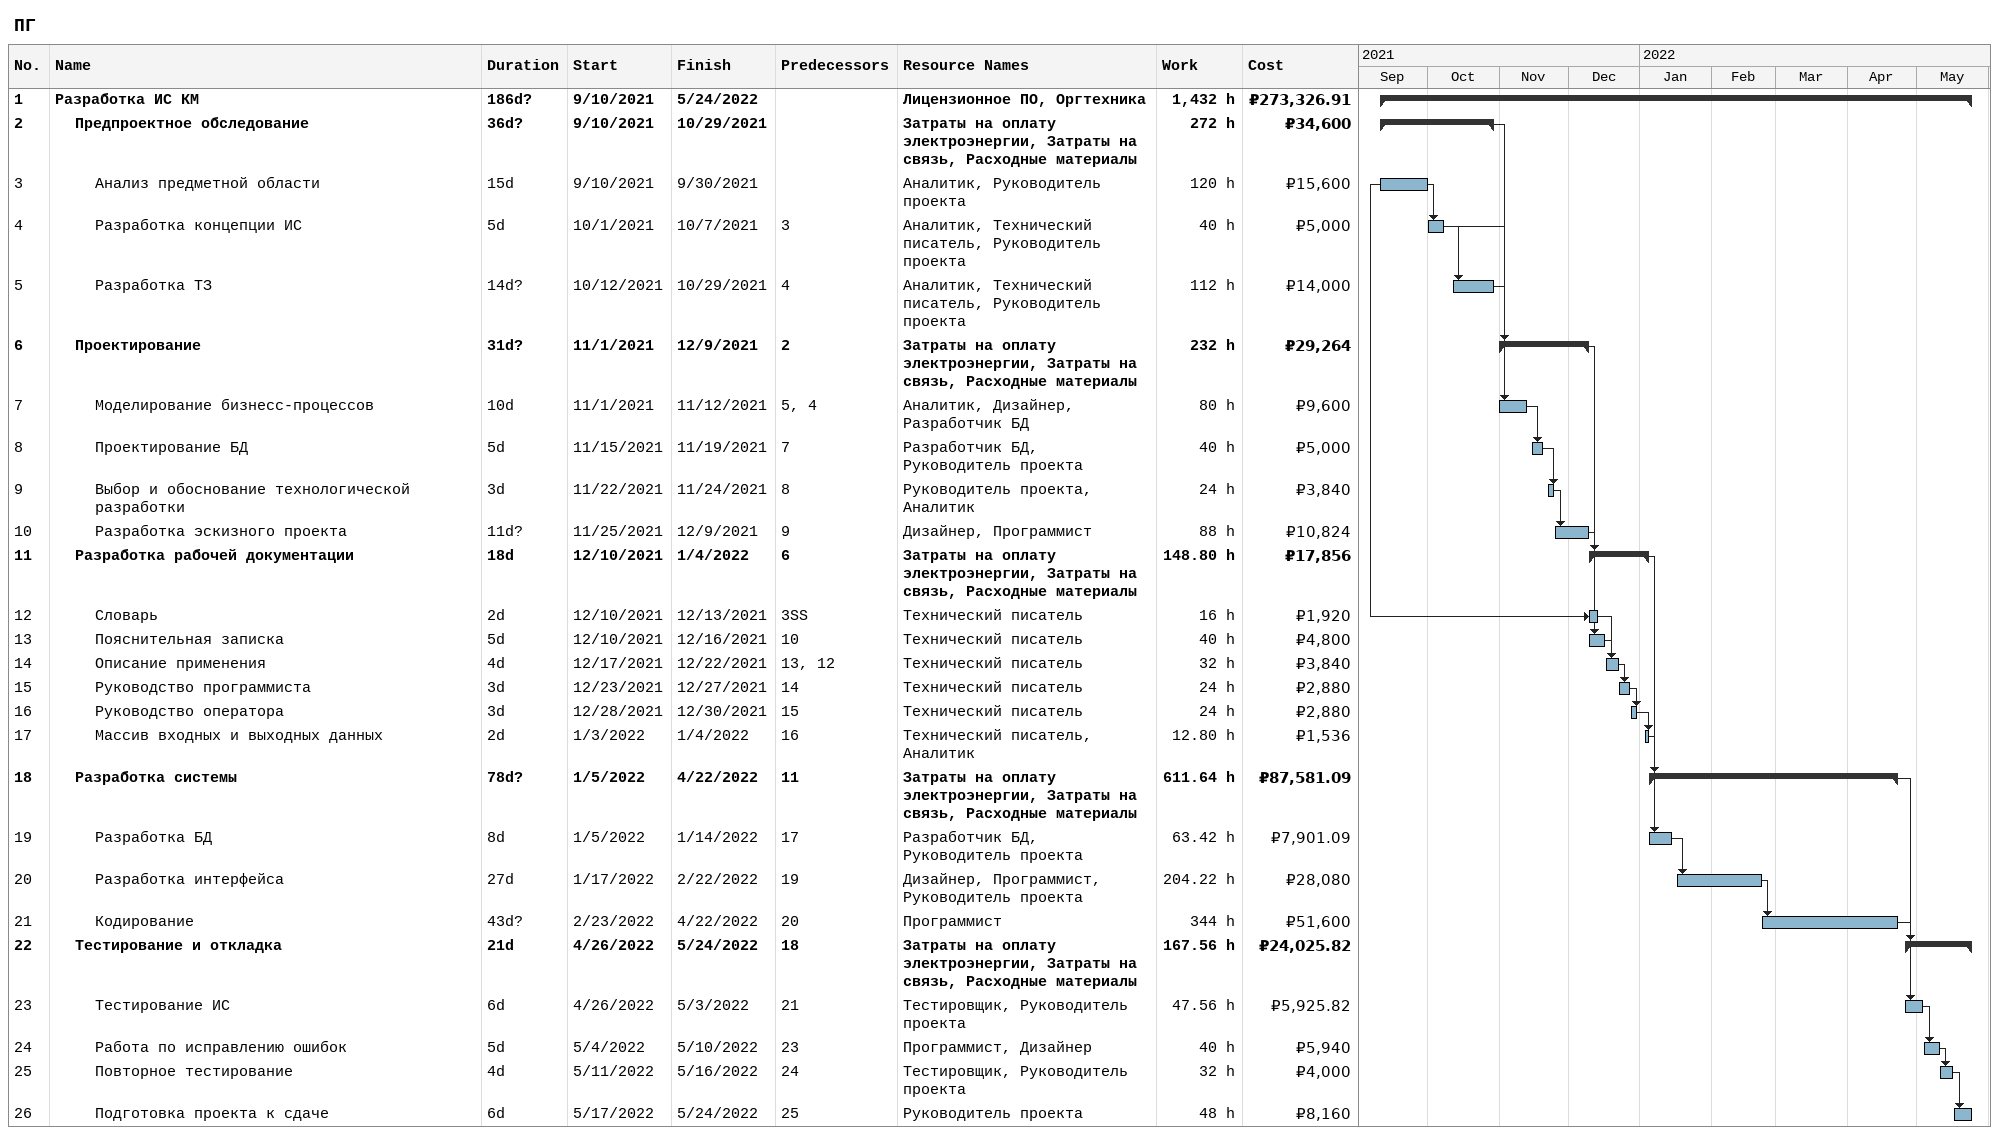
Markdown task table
ПГ

| ID | Level | Task | Duration | Start | Finish | Predecessors | Resources | Work (h) | Cost (₽) |
|---|---|---|---|---|---|---|---|---|---|
| 1 | 1 | **Разработка ИС КМ** | 186d? | 2021-09-10 | 2022-05-24 |  | Лицензионное ПО, Оргтехника | 1432 | 273326.91 |
| 2 | 2 | **Предпроектное обследование** | 36d? | 2021-09-10 | 2021-10-29 |  | Затраты на оплату электроэнергии, Затраты на связь, Расходные материалы | 272 | 34600 |
| 3 | 3 | Анализ предметной области | 15d | 2021-09-10 | 2021-09-30 |  | Аналитик, Руководитель проекта | 120 | 15600 |
| 4 | 3 | Разработка концепции ИС | 5d | 2021-10-01 | 2021-10-07 | 3 | Аналитик, Технический писатель, Руководитель проекта | 40 | 5000 |
| 5 | 3 | Разработка ТЗ | 14d? | 2021-10-12 | 2021-10-29 | 4 | Аналитик, Технический писатель, Руководитель проекта | 112 | 14000 |
| 6 | 2 | **Проектирование** | 31d? | 2021-11-01 | 2021-12-09 | 2 | Затраты на оплату электроэнергии, Затраты на связь, Расходные материалы | 232 | 29264 |
| 7 | 3 | Моделирование бизнесс-процессов | 10d | 2021-11-01 | 2021-11-12 | 5, 4 | Аналитик, Дизайнер, Разработчик БД | 80 | 9600 |
| 8 | 3 | Проектирование БД | 5d | 2021-11-15 | 2021-11-19 | 7 | Разработчик БД, Руководитель проекта | 40 | 5000 |
| 9 | 3 | Выбор и обоснование технологической разработки | 3d | 2021-11-22 | 2021-11-24 | 8 | Руководитель проекта, Аналитик | 24 | 3840 |
| 10 | 3 | Разработка эскизного проекта | 11d? | 2021-11-25 | 2021-12-09 | 9 | Дизайнер, Программист | 88 | 10824 |
| 11 | 2 | **Разработка рабочей документации** | 18d | 2021-12-10 | 2022-01-04 | 6 | Затраты на оплату электроэнергии, Затраты на связь, Расходные материалы | 148.80 | 17856 |
| 12 | 3 | Словарь | 2d | 2021-12-10 | 2021-12-13 | 3SS | Технический писатель | 16 | 1920 |
| 13 | 3 | Пояснительная записка | 5d | 2021-12-10 | 2021-12-16 | 10 | Технический писатель | 40 | 4800 |
| 14 | 3 | Описание применения | 4d | 2021-12-17 | 2021-12-22 | 13, 12 | Технический писатель | 32 | 3840 |
| 15 | 3 | Руководство программиста | 3d | 2021-12-23 | 2021-12-27 | 14 | Технический писатель | 24 | 2880 |
| 16 | 3 | Руководство оператора | 3d | 2021-12-28 | 2021-12-30 | 15 | Технический писатель | 24 | 2880 |
| 17 | 3 | Массив входных и выходных данных | 2d | 2022-01-03 | 2022-01-04 | 16 | Технический писатель, Аналитик | 12.80 | 1536 |
| 18 | 2 | **Разработка системы** | 78d? | 2022-01-05 | 2022-04-22 | 11 | Затраты на оплату электроэнергии, Затраты на связь, Расходные материалы | 611.64 | 87581.09 |
| 19 | 3 | Разработка БД | 8d | 2022-01-05 | 2022-01-14 | 17 | Разработчик БД, Руководитель проекта | 63.42 | 7901.09 |
| 20 | 3 | Разработка интерфейса | 27d | 2022-01-17 | 2022-02-22 | 19 | Дизайнер, Программист, Руководитель проекта | 204.22 | 28080 |
| 21 | 3 | Кодирование | 43d? | 2022-02-23 | 2022-04-22 | 20 | Программист | 344 | 51600 |
| 22 | 2 | **Тестирование и откладка** | 21d | 2022-04-26 | 2022-05-24 | 18 | Затраты на оплату электроэнергии, Затраты на связь, Расходные материалы | 167.56 | 24025.82 |
| 23 | 3 | Тестирование ИС | 6d | 2022-04-26 | 2022-05-03 | 21 | Тестировщик, Руководитель проекта | 47.56 | 5925.82 |
| 24 | 3 | Работа по исправлению ошибок | 5d | 2022-05-04 | 2022-05-10 | 23 | Программист, Дизайнер | 40 | 5940 |
| 25 | 3 | Повторное тестирование | 4d | 2022-05-11 | 2022-05-16 | 24 | Тестировщик, Руководитель проекта | 32 | 4000 |
| 26 | 3 | Подготовка проекта к сдаче | 6d | 2022-05-17 | 2022-05-24 | 25 | Руководитель проекта | 48 | 8160 |
